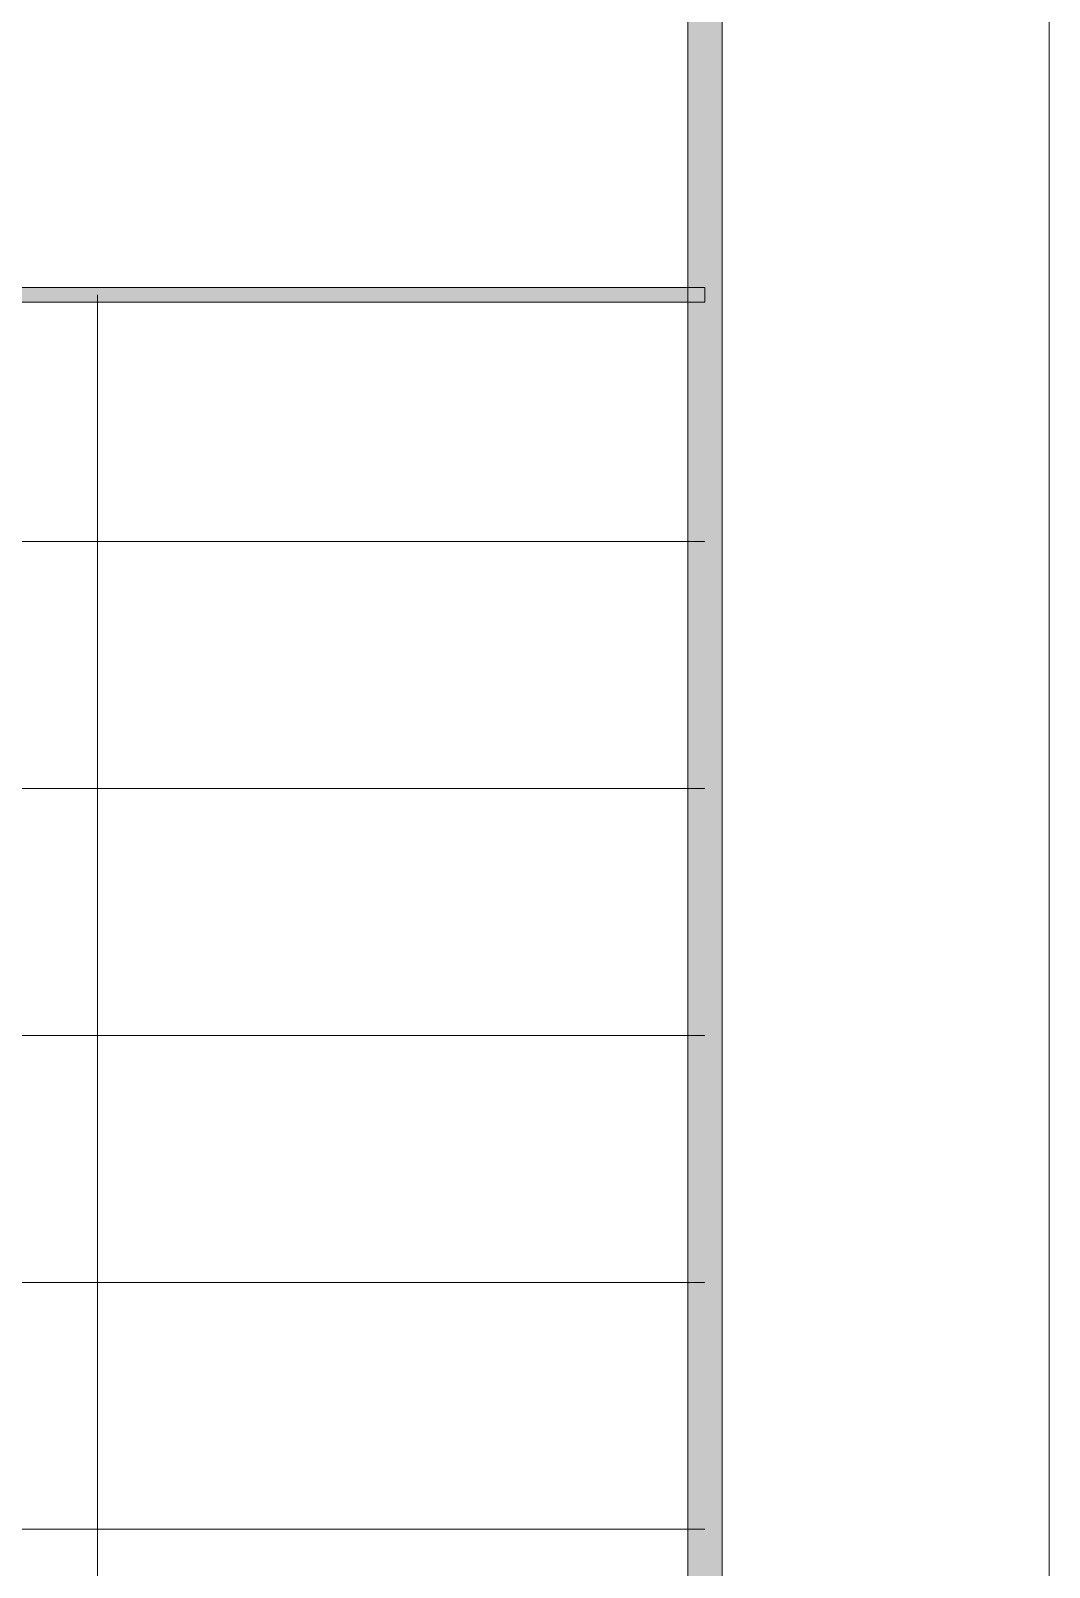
# Model space of a CAD drawing. Header units: millimetres. Extents: x 0 to 829, y 0 to 570.
# Drawn here: x 778.75 to 807.13, y 125.63 to 168.46 of the extents above; entities that cross this region are included whole.
import ezdxf

# ---------------------------------------------------------------- set-up
doc = ezdxf.new("R2010")
doc.units = ezdxf.units.MM

msp = doc.modelspace()

# ---------------------------------------------------------------- hatches: boundary and pattern name
h = msp.add_hatch(color=0)
h.dxf.hatch_style = 2
h.paths.add_polyline_path([(798.015083, 9.119306), (797.055528, 10.078861), (797.055528, 560.002972), (798.015083, 560.962528)])
h = msp.add_hatch(color=0)
h.dxf.hatch_style = 2
h.paths.add_polyline_path([(749.508139, 160.891361), (749.508139, 161.304111), (797.535306, 161.304111), (797.535306, 160.891361)])
h = msp.add_hatch(color=0)
h.dxf.hatch_style = 2
h.paths.add_polyline_path([(786.673278, 132.0165), (786.673278, 132.450417)])
h = msp.add_hatch(color=0)
h.dxf.hatch_style = 2
h.paths.add_polyline_path([(786.676806, 132.009444), (786.676806, 132.450417)])
h = msp.add_hatch(color=0)
h.dxf.hatch_style = 2
h.paths.add_polyline_path([(786.754417, 131.92125), (786.754417, 132.415139)])
h = msp.add_hatch(color=0)
h.dxf.hatch_style = 2
h.paths.add_polyline_path([(786.754417, 131.917722), (786.754417, 132.411611)])
h = msp.add_hatch(color=0)
h.dxf.hatch_style = 2
h.paths.add_polyline_path([(786.754417, 131.917722), (786.754417, 132.411611)])
h = msp.add_hatch(color=0)
h.dxf.hatch_style = 2
h.paths.add_polyline_path([(786.757944, 131.914194), (786.757944, 132.408083)])
h = msp.add_hatch(color=0)
h.dxf.hatch_style = 2
h.paths.add_polyline_path([(792.1625, 132.545667), (792.1625, 132.68325)])
h = msp.add_hatch(color=0)
h.dxf.hatch_style = 2
h.paths.add_polyline_path([(792.166028, 132.538611), (792.166028, 132.68325)])
h = msp.add_hatch(color=0)
h.dxf.hatch_style = 2
h.paths.add_polyline_path([(792.243639, 132.401028), (792.243639, 132.711472)])
h = msp.add_hatch(color=0)
h.dxf.hatch_style = 2
h.paths.add_polyline_path([(792.243639, 132.401028), (792.243639, 132.711472)])
h = msp.add_hatch(color=0)
h.dxf.hatch_style = 2
h.paths.add_polyline_path([(792.243639, 132.401028), (792.243639, 132.711472)])
h = msp.add_hatch(color=0)
h.dxf.hatch_style = 2
h.paths.add_polyline_path([(792.247167, 132.3975), (792.247167, 132.711472)])
h = msp.add_hatch(color=0)
h.dxf.hatch_style = 2
h.paths.add_polyline_path([(792.554083, 131.116917), (792.554083, 132.630333)])
h = msp.add_hatch(color=0)
h.dxf.hatch_style = 2
h.paths.add_polyline_path([(792.557611, 131.123972), (792.557611, 132.630333)])
h = msp.add_hatch(color=0)
h.dxf.hatch_style = 2
h.paths.add_polyline_path([(792.557611, 131.123972), (792.557611, 132.630333)])
h = msp.add_hatch(color=0)
h.dxf.hatch_style = 2
h.paths.add_polyline_path([(792.557611, 131.123972), (792.557611, 132.630333)])
h = msp.add_hatch(color=0)
h.dxf.hatch_style = 2
h.paths.add_polyline_path([(792.871583, 131.47675), (792.871583, 132.348111)])
h = msp.add_hatch(color=0)
h.dxf.hatch_style = 2
h.paths.add_polyline_path([(792.875111, 131.47675), (792.875111, 132.344583)])
h = msp.add_hatch(color=0)
h.dxf.hatch_style = 2
h.paths.add_polyline_path([(787.068389, 131.296833), (787.068389, 132.164667)])
h = msp.add_hatch(color=0)
h.dxf.hatch_style = 2
h.paths.add_polyline_path([(787.068389, 131.293306), (787.068389, 132.164667)])
h = msp.add_hatch(color=0)
h.dxf.hatch_style = 2
h.paths.add_polyline_path([(787.138944, 130.640667), (787.138944, 132.132917)])
h = msp.add_hatch(color=0)
h.dxf.hatch_style = 2
h.paths.add_polyline_path([(787.138944, 130.644194), (787.138944, 132.132917)])
h = msp.add_hatch(color=0)
h.dxf.hatch_style = 2
h.paths.add_polyline_path([(787.294167, 131.639028), (787.294167, 132.065889)])
h = msp.add_hatch(color=0)
h.dxf.hatch_style = 2
h.paths.add_polyline_path([(787.301222, 131.646083), (787.301222, 132.062361)])
h = msp.add_hatch(color=0)
h.dxf.hatch_style = 2
h.paths.add_polyline_path([(787.301222, 131.646083), (787.301222, 132.062361)])
h = msp.add_hatch(color=0)
h.dxf.hatch_style = 2
h.paths.add_polyline_path([(787.301222, 131.646083), (787.301222, 132.058833)])
h = msp.add_hatch(color=0)
h.dxf.hatch_style = 2
h.paths.add_polyline_path([(787.417639, 131.720167), (787.417639, 132.009444)])
h = msp.add_hatch(color=0)
h.dxf.hatch_style = 2
h.paths.add_polyline_path([(787.421167, 131.723694), (787.421167, 132.009444)])
h = msp.add_hatch(color=0)
h.dxf.hatch_style = 2
h.paths.add_polyline_path([(787.445861, 131.741333), (787.445861, 131.998861)])
h = msp.add_hatch(color=0)
h.dxf.hatch_style = 2
h.paths.add_polyline_path([(787.449389, 131.741333), (787.449389, 131.998861)])
h = msp.add_hatch(color=0)
h.dxf.hatch_style = 2
h.paths.add_polyline_path([(787.639889, 131.649611), (787.639889, 131.938889)])
h = msp.add_hatch(color=0)
h.dxf.hatch_style = 2
h.paths.add_polyline_path([(787.639889, 131.646083), (787.639889, 131.938889)])
h = msp.add_hatch(color=0)
h.dxf.hatch_style = 2
h.paths.add_polyline_path([(787.696333, 131.092222), (787.696333, 131.92125)])
h = msp.add_hatch(color=0)
h.dxf.hatch_style = 2
h.paths.add_polyline_path([(793.407806, 131.586111), (793.407806, 131.977694)])
h = msp.add_hatch(color=0)
h.dxf.hatch_style = 2
h.paths.add_polyline_path([(793.411333, 131.589639), (793.411333, 131.977694)])
h = msp.add_hatch(color=0)
h.dxf.hatch_style = 2
h.paths.add_polyline_path([(793.679444, 131.663722), (793.679444, 131.935361)])
h = msp.add_hatch(color=0)
h.dxf.hatch_style = 2
h.paths.add_polyline_path([(793.682972, 131.663722), (793.682972, 131.935361)])
h = msp.add_hatch(color=0)
h.dxf.hatch_style = 2
h.paths.add_polyline_path([(781.307528, 131.279194), (781.307528, 131.582583)])
h = msp.add_hatch(color=0)
h.dxf.hatch_style = 2
h.paths.add_polyline_path([(781.58975, 131.385028), (781.58975, 131.624917)])
h = msp.add_hatch(color=0)
h.dxf.hatch_style = 2
h.paths.add_polyline_path([(782.517556, 131.155722), (782.517556, 131.529667)])
h = msp.add_hatch(color=0)
h.dxf.hatch_style = 2
h.paths.add_polyline_path([(782.524611, 131.15925), (782.524611, 131.533194)])
h = msp.add_hatch(color=0)
h.dxf.hatch_style = 2
h.paths.add_polyline_path([(783.688778, 131.409722), (783.688778, 131.631972)])
h = msp.add_hatch(color=0)
h.dxf.hatch_style = 2
h.paths.add_polyline_path([(787.922111, 131.325056), (787.922111, 131.875389)])
h = msp.add_hatch(color=0)
h.dxf.hatch_style = 2
h.paths.add_polyline_path([(787.925639, 131.328583), (787.925639, 131.875389)])
h = msp.add_hatch(color=0)
h.dxf.hatch_style = 2
h.paths.add_polyline_path([(791.926139, 131.194528), (791.926139, 131.543778)])
h = msp.add_hatch(color=0)
h.dxf.hatch_style = 2
h.paths.add_polyline_path([(791.933194, 131.194528), (791.933194, 131.543778)])
h = msp.add_hatch(color=0)
h.dxf.hatch_style = 2
h.paths.add_polyline_path([(792.1625, 131.258028), (792.1625, 131.610806)])
h = msp.add_hatch(color=0)
h.dxf.hatch_style = 2
h.paths.add_polyline_path([(792.166028, 131.258028), (792.166028, 131.610806)])
h = msp.add_hatch(color=0)
h.dxf.hatch_style = 2
h.paths.add_polyline_path([(792.243639, 131.279194), (792.243639, 131.621389)])
h = msp.add_hatch(color=0)
h.dxf.hatch_style = 2
h.paths.add_polyline_path([(792.243639, 131.275667), (792.243639, 131.621389)])
h = msp.add_hatch(color=0)
h.dxf.hatch_style = 2
h.paths.add_polyline_path([(792.247167, 131.236861), (792.247167, 131.621389)])
h = msp.add_hatch(color=0)
h.dxf.hatch_style = 2
h.paths.add_polyline_path([(781.58975, 131.081639), (781.58975, 131.385028)])
h = msp.add_hatch(color=0)
h.dxf.hatch_style = 2
h.paths.add_polyline_path([(781.58975, 131.081639), (781.58975, 131.385028)])
h = msp.add_hatch(color=0)
h.dxf.hatch_style = 2
h.paths.add_polyline_path([(782.090694, 131.0005), (782.090694, 131.289778)])
h = msp.add_hatch(color=0)
h.dxf.hatch_style = 2
h.paths.add_polyline_path([(782.094222, 131.0005), (782.094222, 131.293306)])
h = msp.add_hatch(color=0)
h.dxf.hatch_style = 2
h.paths.add_polyline_path([(785.554972, 130.993444), (785.554972, 131.395611)])
h = msp.add_hatch(color=0)
h.dxf.hatch_style = 2
h.paths.add_polyline_path([(785.554972, 130.993444), (785.554972, 131.395611)])
h = msp.add_hatch(color=0)
h.dxf.hatch_style = 2
h.paths.add_polyline_path([(787.294167, 130.728861), (787.294167, 131.459111)])
h = msp.add_hatch(color=0)
h.dxf.hatch_style = 2
h.paths.add_polyline_path([(787.301222, 130.732389), (787.301222, 131.459111)])
h = msp.add_hatch(color=0)
h.dxf.hatch_style = 2
h.paths.add_polyline_path([(787.301222, 130.732389), (787.301222, 131.459111)])
h = msp.add_hatch(color=0)
h.dxf.hatch_style = 2
h.paths.add_polyline_path([(787.301222, 130.735917), (787.301222, 131.459111)])
h = msp.add_hatch(color=0)
h.dxf.hatch_style = 2
h.paths.add_polyline_path([(787.417639, 130.675944), (787.417639, 131.459111)])
h = msp.add_hatch(color=0)
h.dxf.hatch_style = 2
h.paths.add_polyline_path([(787.421167, 130.672417), (787.421167, 131.459111)])
h = msp.add_hatch(color=0)
h.dxf.hatch_style = 2
h.paths.add_polyline_path([(787.445861, 130.654778), (787.445861, 131.459111)])
h = msp.add_hatch(color=0)
h.dxf.hatch_style = 2
h.paths.add_polyline_path([(787.449389, 130.654778), (787.449389, 131.459111)])
h = msp.add_hatch(color=0)
h.dxf.hatch_style = 2
h.paths.add_polyline_path([(787.639889, 131.028722), (787.639889, 131.459111)])
h = msp.add_hatch(color=0)
h.dxf.hatch_style = 2
h.paths.add_polyline_path([(787.639889, 131.03225), (787.639889, 131.459111)])
h = msp.add_hatch(color=0)
h.dxf.hatch_style = 2
h.paths.add_polyline_path([(790.28925, 130.711222), (790.28925, 131.085167)])
h = msp.add_hatch(color=0)
h.dxf.hatch_style = 2
h.paths.add_polyline_path([(790.292778, 130.711222), (790.292778, 131.085167)])
h = msp.add_hatch(color=0)
h.dxf.hatch_style = 2
h.paths.add_polyline_path([(790.712583, 130.792361), (790.712583, 131.145139)])
h = msp.add_hatch(color=0)
h.dxf.hatch_style = 2
h.paths.add_polyline_path([(790.719639, 130.795889), (790.719639, 131.148667)])
h = msp.add_hatch(color=0)
h.dxf.hatch_style = 2
h.paths.add_polyline_path([(791.142972, 130.933472), (791.142972, 131.289778)])
h = msp.add_hatch(color=0)
h.dxf.hatch_style = 2
h.paths.add_polyline_path([(791.150028, 130.933472), (791.150028, 131.289778)])
h = msp.add_hatch(color=0)
h.dxf.hatch_style = 2
h.paths.add_polyline_path([(792.243639, 130.107972), (792.243639, 131.053417)])
h = msp.add_hatch(color=0)
h.dxf.hatch_style = 2
h.paths.add_polyline_path([(792.243639, 130.107972), (792.243639, 131.053417)])
h = msp.add_hatch(color=0)
h.dxf.hatch_style = 2
h.paths.add_polyline_path([(792.243639, 130.107972), (792.243639, 131.049889)])
h = msp.add_hatch(color=0)
h.dxf.hatch_style = 2
h.paths.add_polyline_path([(792.247167, 130.104444), (792.247167, 131.060472)])
h = msp.add_hatch(color=0)
h.dxf.hatch_style = 2
h.paths.add_polyline_path([(786.673278, 130.294944), (786.673278, 130.668889)])
h = msp.add_hatch(color=0)
h.dxf.hatch_style = 2
h.paths.add_polyline_path([(786.676806, 130.298472), (786.676806, 130.675944)])
h = msp.add_hatch(color=0)
h.dxf.hatch_style = 2
h.paths.add_polyline_path([(786.754417, 130.3655), (786.754417, 130.739444)])
h = msp.add_hatch(color=0)
h.dxf.hatch_style = 2
h.paths.add_polyline_path([(786.754417, 130.3655), (786.754417, 130.739444)])
h = msp.add_hatch(color=0)
h.dxf.hatch_style = 2
h.paths.add_polyline_path([(786.754417, 130.3655), (786.754417, 130.739444)])
h = msp.add_hatch(color=0)
h.dxf.hatch_style = 2
h.paths.add_polyline_path([(786.757944, 130.369028), (786.757944, 130.742972)])
h = msp.add_hatch(color=0)
h.dxf.hatch_style = 2
h.paths.add_polyline_path([(787.068389, 130.605389), (787.068389, 130.961694)])
h = msp.add_hatch(color=0)
h.dxf.hatch_style = 2
h.paths.add_polyline_path([(787.068389, 130.605389), (787.068389, 130.961694)])
h = msp.add_hatch(color=0)
h.dxf.hatch_style = 2
h.paths.add_polyline_path([(787.639889, 130.002139), (787.639889, 131.028722)])
h = msp.add_hatch(color=0)
h.dxf.hatch_style = 2
h.paths.add_polyline_path([(787.639889, 130.005667), (787.639889, 131.025194)])
h = msp.add_hatch(color=0)
h.dxf.hatch_style = 2
h.paths.add_polyline_path([(787.689278, 130.019778), (787.689278, 130.954639)])
h = msp.add_hatch(color=0)
h.dxf.hatch_style = 2
h.paths.add_polyline_path([(787.922111, 130.012722), (787.922111, 130.862917)])
h = msp.add_hatch(color=0)
h.dxf.hatch_style = 2
h.paths.add_polyline_path([(787.925639, 130.012722), (787.925639, 130.862917)])
h = msp.add_hatch(color=0)
h.dxf.hatch_style = 2
h.paths.add_polyline_path([(789.361444, 130.764139), (789.361444, 131.011083)])
h = msp.add_hatch(color=0)
h.dxf.hatch_style = 2
h.paths.add_polyline_path([(792.1625, 130.122083), (792.1625, 130.919361)])
h = msp.add_hatch(color=0)
h.dxf.hatch_style = 2
h.paths.add_polyline_path([(792.166028, 130.129139), (792.166028, 130.926417)])
h = msp.add_hatch(color=0)
h.dxf.hatch_style = 2
h.paths.add_polyline_path([(784.567194, 129.970389), (784.567194, 130.287889)])
h = msp.add_hatch(color=0)
h.dxf.hatch_style = 2
h.paths.add_polyline_path([(787.445861, 129.758722), (787.445861, 130.203222)])
h = msp.add_hatch(color=0)
h.dxf.hatch_style = 2
h.paths.add_polyline_path([(787.449389, 129.76225), (787.449389, 130.20675)])
h = msp.add_hatch(color=0)
h.dxf.hatch_style = 2
h.paths.add_polyline_path([(791.926139, 129.861028), (791.926139, 130.591278)])
h = msp.add_hatch(color=0)
h.dxf.hatch_style = 2
h.paths.add_polyline_path([(791.933194, 129.868083), (791.933194, 130.594806)])
h = msp.add_hatch(color=0)
h.dxf.hatch_style = 2
h.paths.add_polyline_path([(792.554083, 127.204611), (792.554083, 130.383139)])
h = msp.add_hatch(color=0)
h.dxf.hatch_style = 2
h.paths.add_polyline_path([(792.557611, 127.211667), (792.557611, 130.379611)])
h = msp.add_hatch(color=0)
h.dxf.hatch_style = 2
h.paths.add_polyline_path([(792.557611, 127.211667), (792.557611, 130.379611)])
h = msp.add_hatch(color=0)
h.dxf.hatch_style = 2
h.paths.add_polyline_path([(792.557611, 127.211667), (792.557611, 130.379611)])
h = msp.add_hatch(color=0)
h.dxf.hatch_style = 2
h.paths.add_polyline_path([(782.517556, 129.522361), (782.517556, 129.861028)])
h = msp.add_hatch(color=0)
h.dxf.hatch_style = 2
h.paths.add_polyline_path([(782.524611, 129.525889), (782.524611, 129.864556)])
h = msp.add_hatch(color=0)
h.dxf.hatch_style = 2
h.paths.add_polyline_path([(784.563667, 128.506361), (784.563667, 129.942167)])
h = msp.add_hatch(color=0)
h.dxf.hatch_style = 2
h.paths.add_polyline_path([(785.554972, 129.017889), (785.554972, 130.160889)])
h = msp.add_hatch(color=0)
h.dxf.hatch_style = 2
h.paths.add_polyline_path([(785.554972, 129.017889), (785.554972, 130.160889)])
h = msp.add_hatch(color=0)
h.dxf.hatch_style = 2
h.paths.add_polyline_path([(787.138944, 129.338917), (787.138944, 129.832806)])
h = msp.add_hatch(color=0)
h.dxf.hatch_style = 2
h.paths.add_polyline_path([(787.138944, 129.335389), (787.138944, 129.829278)])
h = msp.add_hatch(color=0)
h.dxf.hatch_style = 2
h.paths.add_polyline_path([(787.301222, 129.575278), (787.301222, 130.030361)])
h = msp.add_hatch(color=0)
h.dxf.hatch_style = 2
h.paths.add_polyline_path([(787.301222, 129.57175), (787.301222, 130.026833)])
h = msp.add_hatch(color=0)
h.dxf.hatch_style = 2
h.paths.add_polyline_path([(787.417639, 129.719917), (787.417639, 130.167944)])
h = msp.add_hatch(color=0)
h.dxf.hatch_style = 2
h.paths.add_polyline_path([(787.421167, 129.723444), (787.421167, 130.171472)])
h = msp.add_hatch(color=0)
h.dxf.hatch_style = 2
h.paths.add_polyline_path([(792.871583, 129.293056), (792.871583, 130.065639)])
h = msp.add_hatch(color=0)
h.dxf.hatch_style = 2
h.paths.add_polyline_path([(792.875111, 129.300111), (792.875111, 130.062111)])
h = msp.add_hatch(color=0)
h.dxf.hatch_style = 2
h.paths.add_polyline_path([(793.407806, 129.614083), (793.407806, 129.832806)])
h = msp.add_hatch(color=0)
h.dxf.hatch_style = 2
h.paths.add_polyline_path([(782.090694, 128.869722), (782.090694, 129.614083)])
h = msp.add_hatch(color=0)
h.dxf.hatch_style = 2
h.paths.add_polyline_path([(782.094222, 128.866194), (782.094222, 129.617611)])
h = msp.add_hatch(color=0)
h.dxf.hatch_style = 2
h.paths.add_polyline_path([(786.754417, 127.500944), (786.754417, 129.335389)])
h = msp.add_hatch(color=0)
h.dxf.hatch_style = 2
h.paths.add_polyline_path([(786.754417, 127.500944), (786.754417, 129.335389)])
h = msp.add_hatch(color=0)
h.dxf.hatch_style = 2
h.paths.add_polyline_path([(786.757944, 127.500944), (786.757944, 129.338917)])
h = msp.add_hatch(color=0)
h.dxf.hatch_style = 2
h.paths.add_polyline_path([(787.068389, 129.2225), (787.068389, 129.744611)])
h = msp.add_hatch(color=0)
h.dxf.hatch_style = 2
h.paths.add_polyline_path([(787.068389, 129.2225), (787.068389, 129.744611)])
h = msp.add_hatch(color=0)
h.dxf.hatch_style = 2
h.paths.add_polyline_path([(791.926139, 128.837972), (791.926139, 129.388306)])
h = msp.add_hatch(color=0)
h.dxf.hatch_style = 2
h.paths.add_polyline_path([(791.933194, 128.837972), (791.933194, 129.391833)])
h = msp.add_hatch(color=0)
h.dxf.hatch_style = 2
h.paths.add_polyline_path([(792.1625, 128.9685), (792.1625, 129.504722)])
h = msp.add_hatch(color=0)
h.dxf.hatch_style = 2
h.paths.add_polyline_path([(792.166028, 128.964972), (792.166028, 129.50825)])
h = msp.add_hatch(color=0)
h.dxf.hatch_style = 2
h.paths.add_polyline_path([(792.243639, 128.890889), (792.243639, 129.543528)])
h = msp.add_hatch(color=0)
h.dxf.hatch_style = 2
h.paths.add_polyline_path([(792.243639, 128.890889), (792.243639, 129.543528)])
h = msp.add_hatch(color=0)
h.dxf.hatch_style = 2
h.paths.add_polyline_path([(792.243639, 128.890889), (792.243639, 129.543528)])
h = msp.add_hatch(color=0)
h.dxf.hatch_style = 2
h.paths.add_polyline_path([(792.247167, 128.887361), (792.247167, 129.547056)])
h = msp.add_hatch(color=0)
h.dxf.hatch_style = 2
h.paths.add_polyline_path([(782.517556, 127.938389), (782.517556, 128.9685)])
h = msp.add_hatch(color=0)
h.dxf.hatch_style = 2
h.paths.add_polyline_path([(782.524611, 127.941917), (782.524611, 128.961444)])
h = msp.add_hatch(color=0)
h.dxf.hatch_style = 2
h.paths.add_polyline_path([(786.676806, 128.125361), (786.676806, 129.2225)])
h = msp.add_hatch(color=0)
h.dxf.hatch_style = 2
h.paths.add_polyline_path([(786.754417, 127.500944), (786.754417, 129.331861)])
h = msp.add_hatch(color=0)
h.dxf.hatch_style = 2
h.paths.add_polyline_path([(787.138944, 128.118306), (787.138944, 128.926167)])
h = msp.add_hatch(color=0)
h.dxf.hatch_style = 2
h.paths.add_polyline_path([(787.138944, 128.121833), (787.138944, 128.926167)])
h = msp.add_hatch(color=0)
h.dxf.hatch_style = 2
h.paths.add_polyline_path([(787.301222, 128.372306), (787.301222, 129.102556)])
h = msp.add_hatch(color=0)
h.dxf.hatch_style = 2
h.paths.add_polyline_path([(787.301222, 128.372306), (787.301222, 129.099028)])
h = msp.add_hatch(color=0)
h.dxf.hatch_style = 2
h.paths.add_polyline_path([(787.301222, 128.372306), (787.301222, 129.099028)])
h = msp.add_hatch(color=0)
h.dxf.hatch_style = 2
h.paths.add_polyline_path([(787.417639, 128.506361), (787.417639, 129.166056)])
h = msp.add_hatch(color=0)
h.dxf.hatch_style = 2
h.paths.add_polyline_path([(787.421167, 128.509889), (787.421167, 129.166056)])
h = msp.add_hatch(color=0)
h.dxf.hatch_style = 2
h.paths.add_polyline_path([(787.445861, 128.527528), (787.445861, 129.176639)])
h = msp.add_hatch(color=0)
h.dxf.hatch_style = 2
h.paths.add_polyline_path([(787.449389, 128.531056), (787.449389, 129.176639)])
h = msp.add_hatch(color=0)
h.dxf.hatch_style = 2
h.paths.add_polyline_path([(787.639889, 128.668639), (787.639889, 129.240139)])
h = msp.add_hatch(color=0)
h.dxf.hatch_style = 2
h.paths.add_polyline_path([(787.639889, 128.672167), (787.639889, 129.240139)])
h = msp.add_hatch(color=0)
h.dxf.hatch_style = 2
h.paths.add_polyline_path([(787.696333, 128.718028), (787.696333, 129.261306)])
h = msp.add_hatch(color=0)
h.dxf.hatch_style = 2
h.paths.add_polyline_path([(787.068389, 127.409222), (787.068389, 128.848556)])
h = msp.add_hatch(color=0)
h.dxf.hatch_style = 2
h.paths.add_polyline_path([(787.068389, 127.409222), (787.068389, 128.848556)])
h = msp.add_hatch(color=0)
h.dxf.hatch_style = 2
h.paths.add_polyline_path([(793.682972, 128.421694), (793.682972, 128.668639)])
h = msp.add_hatch(color=0)
h.dxf.hatch_style = 2
h.paths.add_polyline_path([(782.090694, 127.747889), (782.090694, 128.083028)])
h = msp.add_hatch(color=0)
h.dxf.hatch_style = 2
h.paths.add_polyline_path([(782.094222, 127.747889), (782.094222, 128.090083)])
h = msp.add_hatch(color=0)
h.dxf.hatch_style = 2
h.paths.add_polyline_path([(783.688778, 127.709083), (783.688778, 128.411111)])
h = msp.add_hatch(color=0)
h.dxf.hatch_style = 2
h.paths.add_polyline_path([(783.692306, 127.709083), (783.692306, 128.411111)])
h = msp.add_hatch(color=0)
h.dxf.hatch_style = 2
h.paths.add_polyline_path([(786.673278, 127.515056), (786.673278, 128.118306)])
h = msp.add_hatch(color=0)
h.dxf.hatch_style = 2
h.paths.add_polyline_path([(786.676806, 127.515056), (786.676806, 128.125361)])
h = msp.add_hatch(color=0)
h.dxf.hatch_style = 2
h.paths.add_polyline_path([(790.28925, 127.786694), (790.28925, 128.27)])
h = msp.add_hatch(color=0)
h.dxf.hatch_style = 2
h.paths.add_polyline_path([(790.292778, 127.786694), (790.292778, 128.27)])
h = msp.add_hatch(color=0)
h.dxf.hatch_style = 2
h.paths.add_polyline_path([(790.712583, 127.769056), (790.712583, 128.150056)])
h = msp.add_hatch(color=0)
h.dxf.hatch_style = 2
h.paths.add_polyline_path([(790.719639, 127.769056), (790.719639, 128.153583)])
h = msp.add_hatch(color=0)
h.dxf.hatch_style = 2
h.paths.add_polyline_path([(791.142972, 127.973667), (791.142972, 128.326444)])
h = msp.add_hatch(color=0)
h.dxf.hatch_style = 2
h.paths.add_polyline_path([(791.150028, 127.977194), (791.150028, 128.322917)])
h = msp.add_hatch(color=0)
h.dxf.hatch_style = 2
h.paths.add_polyline_path([(787.138944, 127.342194), (787.138944, 127.790222)])
h = msp.add_hatch(color=0)
h.dxf.hatch_style = 2
h.paths.add_polyline_path([(787.138944, 127.338667), (787.138944, 127.786694)])
h = msp.add_hatch(color=0)
h.dxf.hatch_style = 2
h.paths.add_polyline_path([(787.301222, 127.176389), (787.301222, 127.627944)])
h = msp.add_hatch(color=0)
h.dxf.hatch_style = 2
h.paths.add_polyline_path([(787.301222, 127.176389), (787.301222, 127.627944)])
h = msp.add_hatch(color=0)
h.dxf.hatch_style = 2
h.paths.add_polyline_path([(787.301222, 127.176389), (787.301222, 127.624417)])
h = msp.add_hatch(color=0)
h.dxf.hatch_style = 2
h.paths.add_polyline_path([(788.634722, 127.045861), (788.634722, 127.670278)])
h = msp.add_hatch(color=0)
h.dxf.hatch_style = 2
h.paths.add_polyline_path([(791.933194, 127.250472), (791.933194, 127.723194)])
h = msp.add_hatch(color=0)
h.dxf.hatch_style = 2
h.paths.add_polyline_path([(787.417639, 127.070556), (787.417639, 127.511528)])
h = msp.add_hatch(color=0)
h.dxf.hatch_style = 2
h.paths.add_polyline_path([(787.421167, 127.067028), (787.421167, 127.508)])
h = msp.add_hatch(color=0)
h.dxf.hatch_style = 2
h.paths.add_polyline_path([(787.445861, 127.042333), (787.445861, 127.479778)])
h = msp.add_hatch(color=0)
h.dxf.hatch_style = 2
h.paths.add_polyline_path([(787.449389, 127.038806), (787.449389, 127.479778)])
h = msp.add_hatch(color=0)
h.dxf.hatch_style = 2
h.paths.add_polyline_path([(787.639889, 126.873), (787.639889, 127.289278)])
h = msp.add_hatch(color=0)
h.dxf.hatch_style = 2
h.paths.add_polyline_path([(787.639889, 126.869472), (787.639889, 127.28575)])
h = msp.add_hatch(color=0)
h.dxf.hatch_style = 2
h.paths.add_polyline_path([(787.689278, 126.827139), (787.689278, 127.239889)])
h = msp.add_hatch(color=0)
h.dxf.hatch_style = 2
h.paths.add_polyline_path([(792.1625, 126.876528), (792.1625, 127.596194)])
h = msp.add_hatch(color=0)
h.dxf.hatch_style = 2
h.paths.add_polyline_path([(792.166028, 126.873), (792.166028, 127.596194)])
h = msp.add_hatch(color=0)
h.dxf.hatch_style = 2
h.paths.add_polyline_path([(792.243639, 126.805972), (792.243639, 127.592667)])
h = msp.add_hatch(color=0)
h.dxf.hatch_style = 2
h.paths.add_polyline_path([(792.243639, 126.805972), (792.243639, 127.592667)])
h = msp.add_hatch(color=0)
h.dxf.hatch_style = 2
h.paths.add_polyline_path([(792.243639, 126.805972), (792.243639, 127.592667)])
h = msp.add_hatch(color=0)
h.dxf.hatch_style = 2
h.paths.add_polyline_path([(792.247167, 126.802444), (792.247167, 127.592667)])
h = msp.add_hatch(color=0)
h.dxf.hatch_style = 2
h.paths.add_polyline_path([(787.922111, 126.767167), (787.922111, 127.116417)])
h = msp.add_hatch(color=0)
h.dxf.hatch_style = 2
h.paths.add_polyline_path([(787.925639, 126.767167), (787.925639, 127.116417)])

# ---------------------------------------------------------------- linework, layer by layer
at = {"color": 0, "lineweight": 0}
for points in [[(0, 0), (0, 570.081833), (807.130861, 570.081833), (807.130861, 0)], [(798.015083, 9.119306), (797.055528, 10.078861), (797.055528, 560.002972), (798.015083, 560.962528)], [(749.508139, 160.891361), (749.508139, 161.304111), (797.535306, 161.304111), (797.535306, 160.891361)]]:
    msp.add_lwpolyline(points, close=True, dxfattribs=at)
for points in [[(780.609028, 106.045), (780.609028, 161.095972)], [(749.508139, 154.216806), (797.535306, 154.216806)], [(763.696861, 147.334111), (797.535306, 147.334111)], [(763.696861, 140.451417), (797.535306, 140.451417)], [(749.508139, 133.57225), (797.535306, 133.57225)], [(749.508139, 126.689556), (797.535306, 126.689556)]]:
    msp.add_lwpolyline(points, dxfattribs=at)

doc.saveas('drawing.dxf')
